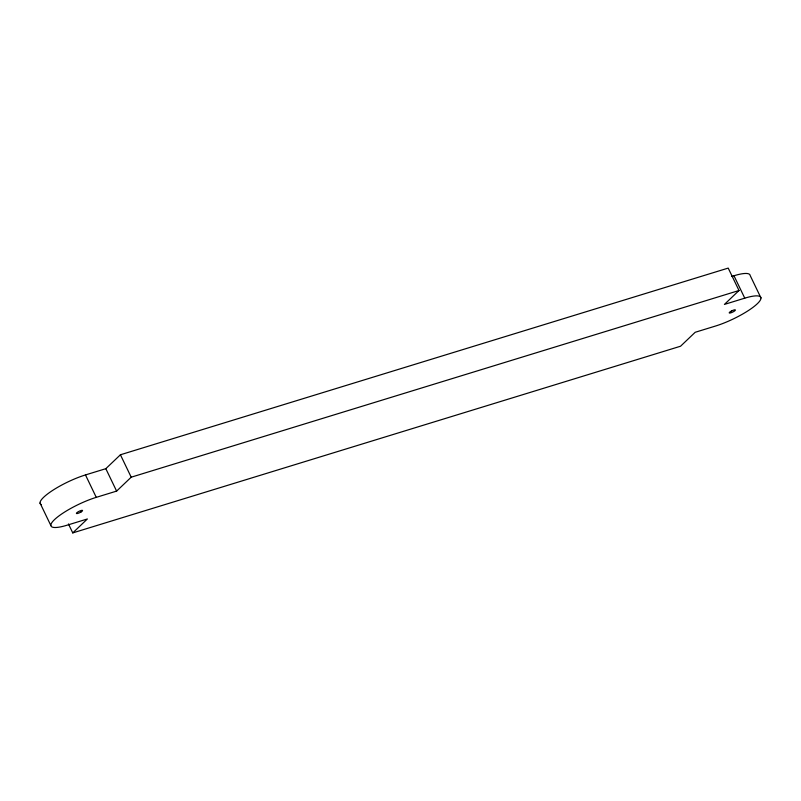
<?xml version="1.0" encoding="UTF-8"?>
<svg xmlns="http://www.w3.org/2000/svg" width="801" height="801" viewBox="0 0 801 801"><rect width="100%" height="100%" fill="white"/><g stroke="black" fill="none" stroke-linecap="round" stroke-linejoin="round"><path stroke-width="1.2" d="M41.332 504.62A34.012 7.539 -25.7 0 1 51.384 491.233A34.012 7.539 -25.7 0 1 85.477 474.933L105.822 468.685L120.42 454.778L728.209 268.095L739.003 290.513L724.414 304.42L744.76 298.162A34.012 7.539 -25.7 0 1 757.275 303.769A34.012 7.539 -25.7 0 1 715.523 326.037L695.178 332.285L680.56 346.222L72.761 532.905L68.445 523.944M72.761 532.905L87.379 518.968L67.024 525.216A34.012 7.539 -25.7 0 1 54.508 519.619A34.012 7.539 -25.7 0 1 96.26 497.351L116.616 491.103L131.204 477.196L739.003 290.513M731.713 276.445L733.976 275.754A34.012 7.539 -25.7 0 1 750.167 275.504L760.95 297.912M733.976 275.754L744.76 298.162M120.42 454.778L131.204 477.196M105.822 468.685L116.616 491.103M85.477 474.933L96.26 497.351M40.05 503.058L50.833 525.466M81.091 511.929L80.36 512.35A3.404 0.751 -25.7 0 1 76.526 513.531A3.404 0.751 -25.7 0 1 78.588 511.559A3.404 0.751 -25.7 0 1 82.423 510.377L82.553 510.537A3.404 0.751 -25.7 0 1 81.091 511.929M731.423 311.038L730.692 311.459A3.404 0.751 -25.7 0 0 729.23 312.851L729.361 313.011A3.404 0.751 -25.7 0 0 733.195 311.829A3.404 0.751 -25.7 0 0 735.268 309.857A3.404 0.751 -25.7 0 0 731.423 311.038"/></g></svg>
